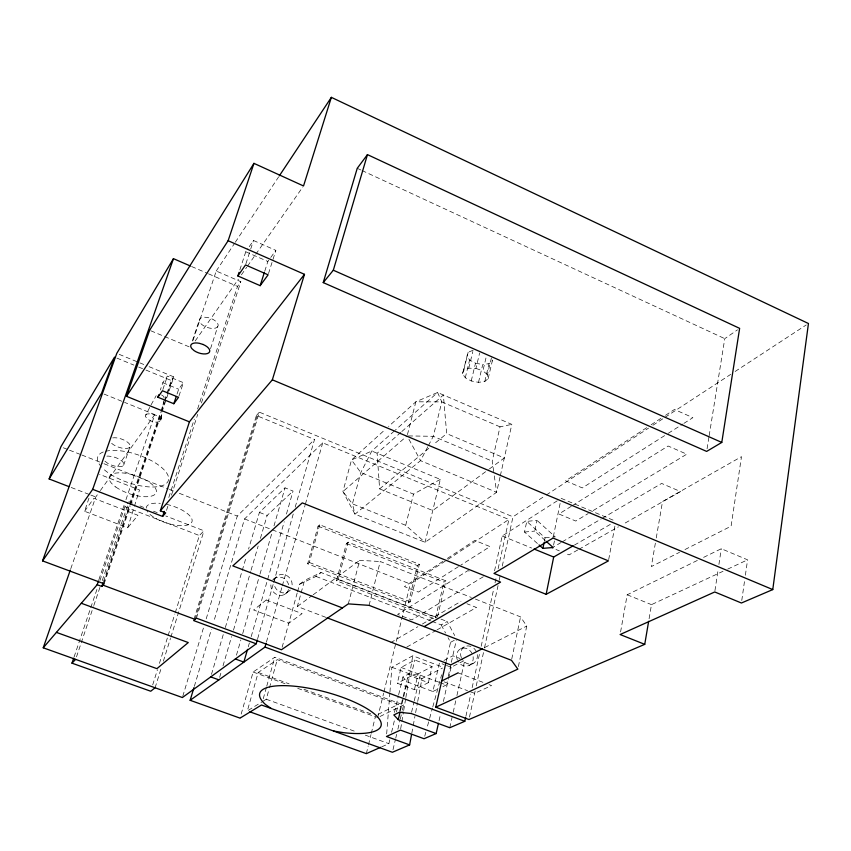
<?xml version="1.0" encoding="UTF-8"?>
<svg xmlns="http://www.w3.org/2000/svg" width="851" height="851" viewBox="0 0 851 851"><rect width="100%" height="100%" fill="white"/><g stroke="black" fill="none" stroke-linecap="round" stroke-linejoin="round"><path stroke-width="0.64" stroke-dasharray="4.25 3.19" d="M386.673 733.87L389.832 693.384M389.939 692.076L391.875 667.269L412.746 655.77L442.382 667.024M163.637 400.821L162.584 408.416M741.764 600.487L744.455 581.658M745.38 575.233L747.582 559.83L721.297 548.725L702.245 558.043M149.691 407.374L145.266 416.309C148.212 420.947 155.648 423.851 160.626 421.054L161.733 414.043M714.946 590.658L718.127 569.691M718.914 564.447L721.297 548.725M160.754 420.373L161.679 414.352L160.722 420.011M707.064 448.785L708.957 436.988M709.17 435.68L724.765 338.655L737.509 329.826M400.683 728.818L403.48 711.861M403.693 710.553L405.64 698.809M405.853 697.512L412.746 655.77M649.09 618.73L651.483 604.646L723.02 571.287M655.366 543.161L651.334 566.585L679.492 552.32M656.259 537.96L662.525 501.526L741.487 456.657L731.094 526.184L684.183 549.948M620.581 631.963L627.187 594.775L697.48 560.383M411.788 733.243L413.001 726.765M413.235 725.477L414.926 716.404M415.628 712.627L417.479 702.703M417.703 701.458L421.958 678.587L442.477 668.078M608.688 559.586L615.082 525.099M553.32 536.779L560.362 502.175M553.575 545.151L555.012 538.077M518.387 666.588L526.737 626.07L520.546 616.879L472.55 597.934M544.353 541.332L545.076 537.811L526.769 521.376L524.503 532.045L538.087 544.087M511.749 659.036L520.546 616.879M545.246 540.481L534.758 531.088L537.002 520.365L526.769 521.376M469.465 717.042L475.166 690.852M476.252 685.842L484.251 649.047M484.527 647.76L498.058 585.52M499.186 580.329L500.303 575.148M502.281 566.075L512.993 516.802L545.204 495.729M494.548 570.84L502.186 536.013L558.926 499.75M465.933 716.127L470.741 694.129M472.145 687.661L480.06 651.44M481.187 646.26L493.91 588.052M495.037 582.871L496.452 576.404M498.143 568.649L508.887 519.482L322.72 442.839L244.567 518.929L213.739 621.666M449.764 727.733L452.062 717.404M453.211 712.244L456.083 699.331M456.923 695.554L464.752 660.323L451.126 667.237L445.286 665.025M500.037 477.049L496.612 492.303L425.053 542.289L354.984 514.174L342.921 491.548L351.506 459.965L384.663 430M500.324 475.773L511.834 424.383L437.584 392.492L415.862 401.789L388.556 426.468M442.945 686.608L446.296 684.981L447.158 681.172M448.307 676.088L451.179 663.397M451.328 662.312L456.296 640.356M439.031 720.744L440.488 714.34M443.382 701.522L448.296 679.747M448.583 678.492L451.126 667.237M446.147 661.653L450.541 642.335L448.051 637.697M493.697 471.582L492.218 461.136L500.026 426.83L511.834 424.383M438.861 682.172L420.277 675.162L408.48 674.088L402.906 677.024L407.246 681.917L432.861 691.523L439.456 662.801L444.126 664.578M428.361 682.651L432.085 666.588L414.788 660.025L401.129 667.45L397.321 683.268L414.416 689.661L428.361 682.651L410.969 676.109L397.321 683.268M437.52 616.73L445.892 580.861L348.123 542.172L346.41 543.512L336.475 580.797L435.276 619.145M473.124 350.25L468.135 352.293L462.497 373.749L465.284 377.77L471.241 380.961L478.496 382.344L484.793 381.482L488.155 378.631L487.463 374.663L491.389 358.005M414.416 689.661L418.139 673.864L432.085 666.588M488.155 378.631L492.357 360.739L491.687 356.729M411.576 712.234L413.98 702.011M414.277 700.735L420.277 675.162M435.574 617.869L443.945 582.084L445.892 580.861M393.002 749.71L395.428 739.476M395.736 738.2L396.64 734.37M397.864 729.254L399.981 720.308M400.289 719.031L402.108 711.362M402.406 710.074L403.619 704.968L274.809 657.259L253.13 672.013L240.035 718.127M487.463 374.663L482.911 370.855L486.261 356.739M410.969 676.109L414.788 660.025M484.793 381.482L489.006 363.654L492.357 360.739M381.748 746.816L388.864 743.668L389.779 739.87M391.588 732.275L394.619 719.616M396.428 712.01L398.247 704.415L277.266 659.642L258.193 672.503L247.343 710.915L261.81 701.99M399.683 711L408.48 674.088M400.364 710.84L407.246 681.917M478.496 382.344L482.73 364.558L489.006 363.654M471.241 380.961L475.507 363.196L469.592 359.994L466.837 355.931M462.497 373.749L463.784 370.174L468.784 368.175L475.932 368.43L479.624 353.027M394.428 712.425L398.364 695.99M398.662 694.724L402.906 677.024M440.307 479.4L413.49 494.112L360.824 472.56L351.506 459.965L371.791 451.051L440.307 479.4L425.053 542.289L405.693 525.312L352.431 503.845L342.921 491.548L407.108 435.903M465.284 377.77L469.592 359.994M468.784 368.175L472.816 351.527M377.663 717.638L383.62 693.225M383.939 691.937L410.278 583.999L446.839 560.075M463.784 370.174L468.135 352.293M408.352 602.976L417.447 565.585L419.341 564.309L319.721 524.769L318.061 526.173L307.647 563.788L408.352 602.976L410.246 601.785L419.341 564.309M366.324 753.646L368.185 746.029M368.494 744.753L370.983 734.594M371.291 733.328L375.334 716.829M405.693 525.312L413.49 494.112M369.068 605.348L380.237 561.511L471.316 597.445M407.438 434.638L415.862 401.789L441.818 401.906L500.026 426.83M348.304 603.88L359.675 560.352L380.237 561.511M336.475 580.797L338.177 579.542L348.123 542.172M307.647 563.788L309.307 562.468L319.721 524.769M325.805 617.326L297.361 606.486L300.797 594.062M301.137 592.817L304.573 580.403L321.061 572.532L436.042 617.198M424.734 736.189L425.787 732.36M427.532 725.988L429.287 719.606M429.638 718.329L432.457 708.106M432.808 706.83L441.616 674.8M262.927 701.298L266.267 699.235L269.107 689.023M269.459 687.746L277.266 659.642M282.128 647.239L297.169 593.051M297.52 591.785L299.605 584.243L304.573 580.403M263.246 698.724L266.395 687.417M266.746 686.151L274.809 657.259M266.459 641.973L281.968 587.084M282.33 585.807L305.052 505.388M305.413 504.111L322.72 442.839M257.651 638.697L273.331 583.775M273.692 582.499L293.372 513.536M295.201 507.153L314.519 439.467L256.406 415.533L194.017 619.294M248.269 646.792L249.375 642.962M251.205 636.58L284.245 521.695M286.447 514.036L293.052 491.059L285.032 487.836L259.427 512.398L248.566 549.086M236.45 655.174L240.865 639.963M242.705 633.623L259.629 575.308M260.002 574.042L271.777 533.471M273.99 525.865L285.032 487.836M219.643 677.311L221.515 670.939M223.015 665.844L231.61 636.527M233.482 630.155L250.683 571.521M251.056 570.244L258.161 546.034M260.406 538.385L267.14 515.44L293.052 491.059M211.474 674.375L223.462 633.878M225.334 627.549L246.322 556.682M194.336 686.353L211.463 629.272M182.774 696.256L203.889 626.464M206.197 618.858L237.291 516.068L314.519 439.467M195.028 619.358L257.874 413.863M196.421 618.134L259.353 412.171L512.993 516.802M88.961 498.154L84.6 511.27L127.693 527.78L133.65 508.717M134.426 506.217L139.511 489.953L99.599 474.369M152.701 684.906L157.446 669.716M159.424 663.386L167.732 636.803M168.126 635.537L174.849 614.018M175.242 612.752L199.368 535.534L203.985 530.79L165.807 515.983M155.095 687.768L161.403 667.514M163.371 661.184L170.466 638.399M170.86 637.133L203.985 530.79M264.778 271.15L267.852 261.47L270.033 258.449M268.501 273.596L275.852 250.385L253.481 240.493L248.577 247.662M245.928 263.725L250.3 250.268M250.705 249.045L253.481 240.493M166.519 510.387L168.572 504.069M171.445 495.218L197.719 414.363M201.421 402.991L240.833 281.702L216.228 271.022L192.762 341.198M239.844 269.916L245.769 251.758L247.875 248.694M168.806 497.484L194.315 419.118M197.613 409.001L237.525 286.404L240.833 281.702M210.537 348.633L217.728 326.678A9.872 4.851 19.1 0 0 206.75 317.38A9.872 4.851 19.1 0 0 201.698 324.422A9.872 4.851 19.1 0 0 217.728 326.678M178.933 396.087L183.401 382.663L167.424 376.078L162.828 382.695L160.36 389.971M192.337 340.985L199.687 319.019M177.051 394.045L178.667 389.205L183.401 382.663M104.141 583.797L130.32 506.047M130.735 504.792L161.552 413.246M161.977 411.99L173.795 376.876L148.329 366.366M74.101 656.908L97.386 588.084M99.918 580.573L124.895 506.739L128.076 502.675M76.484 656.876L93.387 606.806M93.801 605.55L100.141 586.775M102.258 580.52L127.607 505.409M103.524 581.435L160.679 411.884M161.105 410.629L164.062 401.832M164.488 400.576L166.605 394.3M167.03 393.045L171.264 380.482L173.795 376.876M103.407 583.871L129.703 505.824M130.129 504.569L161.073 412.671M161.499 411.416L164.466 402.597M164.892 401.342L167.019 395.045M167.434 393.79L172.53 378.684M162.871 389.513L167.424 376.078M98.865 579.722L124.278 504.664M125.969 499.665L154.786 414.597L124.565 402.374M123.608 465.327L129.873 447.052M70.771 568.745L95.769 496.973L99.61 491.633M164.062 397.981L163.871 396.502L161.467 394.864M427.819 446.743L420.532 460.668L354.984 514.174L352.431 503.845L360.824 472.56L371.791 451.051L394.385 430.946M428.425 445.584L433.287 436.308L441.818 401.906L437.584 392.492L395.364 430.074M151.084 404.863L156.18 395.683M216.228 271.022L234.589 243.322M235.323 242.216L278.596 176.934M195.209 340.964L238.386 279.181M241.418 274.841L246.716 267.257M247.471 266.172L255.045 255.332M255.811 254.247L302.765 187.05M84.6 511.27L93.876 498.282L137.936 515.291L127.693 527.78M100.375 490.559L154.786 414.597M270.767 257.438L275.852 250.385M256.406 415.533L259.353 412.171M400.853 432.382L377.131 453.253L379.61 488.878L432.755 510.536L488.283 469.752M401.842 431.51L443.371 394.981L446.679 433.616L433.467 444.509M379.61 488.878L429.404 447.849M272.788 579.808L275.958 577.212M284.319 594.647L290.234 590.041A9.627 8.712 51.8 0 1 280.639 592.307A9.627 8.712 51.8 0 1 274.065 583.839M273.682 579.116L275.469 577.733L278.82 576.957L282.33 577.584A9.574 8.68 51.8 0 1 288.84 585.967M299.605 584.243L315.998 576.414L321.061 572.532M297.361 606.486L312.147 595.54M313.2 594.753L359.675 560.352M489.357 468.965L504.313 457.976L446.679 433.616M145.489 414.937L146.872 414.033C151.914 413.256 158.275 415.022 160.882 419.692M442.924 561.341L404.438 586.584L418.437 592.073L459.817 565.777M447.318 558.447L474.805 540.417L490.016 546.587L460.934 565.064M646.686 427.67L565.628 480.847L582.329 487.921L667.184 433.989M651.132 424.766L661.121 418.203M665.567 415.288L674.449 409.469L692.863 417.671L683.938 423.351M447.945 559.352L508.887 519.482M546.31 495.005L648.505 428.149M652.94 425.245L664.057 417.979M665.163 417.245L730.701 374.376M735.136 371.472L806.227 324.965M668.301 433.287L682.821 424.053M571.276 506.302L558.884 514.004L575.787 521.046L588.232 513.547M572.393 505.6L668.12 446.02L686.768 454.189L589.36 512.866M483.304 576.755L411.746 619.858L397.608 614.401L467.933 570.617L470.305 571.564M390.662 642.686L417.862 626.698M422.394 624.028L460.934 601.38M561.139 542.491L552.001 547.863L559.33 550.863M562.277 541.821L601.104 519.004M602.253 518.333L661.631 483.432L680.534 491.57L623.038 524.227M574.382 545.108L611.188 523.908M432 621.358L441.212 624.921L447.169 621.517L454.7 635.559M406.81 647.058L435.882 630.538M437.031 629.889L476.464 607.486L466.912 603.731M577.786 549.937L569.096 554.873L565.436 553.373M578.882 549.31L618.443 526.843M450.541 642.335L454.572 640.154M460.519 648.877L464.582 646.739M443.935 660.461L452.902 655.791L460.019 658.504M484.644 647.568L526.737 626.07M469.337 665.333L473.454 663.28M378.025 714.383L398.247 704.415M380.025 716.489L403.619 704.968M432.861 691.523L438.456 688.799M727.701 569.106L747.582 559.83M524.503 532.045L534.758 531.088M545.076 537.811L555.246 536.896L537.002 520.365M408.416 435.925L433.287 436.308L492.218 461.136M475.507 363.196L482.73 364.558M475.932 368.43L482.911 370.855M266.267 699.235L356.665 731.998M365.334 735.136L388.864 743.668M258.193 672.503L289.095 683.832M303.935 689.267L370.696 713.744M253.13 672.013L285.34 683.81M297.722 688.353L376.44 717.191M401.129 667.45L418.139 673.864M440.105 682.64L446.296 684.981M391.875 667.269L421.958 678.587M444.031 681.811L467.497 690.672M470.305 691.725L474.613 693.352L491.559 685.587L489.08 684.651M458.072 672.864L484.123 682.757M71.229 487.495L89.642 494.612M90.866 495.08L95.769 496.973M440.988 619.124L447.169 621.517M338.177 579.542L437.223 618.007M128.873 501.654L132.565 503.09M139.958 505.951L143.649 507.387M153.499 511.206L157.19 512.642M315.998 576.414L430.829 620.9M124.895 506.739L199.368 535.534M309.307 562.468L410.246 601.785M63.346 447.764L68.282 449.7M69.516 450.19L80.622 454.54M81.856 455.03L102.822 463.263M104.056 463.752L168.211 488.942M169.445 489.421L174.381 491.367M179.316 493.303L237.291 516.068M244.567 518.929L410.278 583.999M346.41 543.512L443.945 582.084M259.427 512.398L267.14 515.44M318.061 526.173L417.447 565.585M104.067 394.077L123.363 401.885M627.187 594.775L651.483 604.646M502.186 536.013L531.609 548.023M116.949 358.122L133.852 365.079M138.67 367.068L144.713 369.547M145.915 370.047L171.264 380.482M162.828 382.695L178.667 389.205M119.214 354.356L138.628 362.366M139.841 362.866L147.117 365.866M150.861 330.794L189.475 346.963M561.149 498.335L615.794 521.259M191.592 266.512L207.304 273.32M208.516 273.841L237.525 286.404M245.769 251.758L267.852 261.47M357.239 168.307L360.856 169.977M362.058 170.54L724.765 338.655M104.939 461.199L107.609 463.231A10.723 4.234 18.9 0 0 123.629 465.295A10.723 4.234 18.9 0 0 112.226 456.593L108.439 456.104A10.723 4.234 18.9 0 0 106.332 456.232M408.937 439.276L420.532 460.668L496.612 492.303L494.186 475.06M441.212 624.921L445.562 633.048M166.636 504.366A23.934 9.031 17.7 0 1 191.911 519.142A23.934 9.031 17.7 0 1 173.402 524.79A23.934 9.031 17.7 0 1 146.776 510.44M146.223 508.164A23.934 9.031 17.7 0 1 160.318 503.345M105.481 451.307A37.231 14.701 18.6 0 1 158.573 465.093A37.231 14.701 18.6 0 1 154.829 486.942A37.231 14.701 18.6 0 1 102.588 468.178M101.631 467.178A37.231 14.701 18.6 0 1 104.407 451.594M112.736 437.893A10.659 4.329 19 0 1 127.735 442.329A10.659 4.329 19 0 1 126.001 448.477A10.659 4.329 19 0 1 111.3 442.977M473.145 656.717A9.34 8.053 62.1 0 1 467.859 665.929A9.34 8.053 62.1 0 1 457.806 660.929M457.295 659.823A9.34 8.053 62.1 0 1 460.965 648.653A9.34 8.053 62.1 0 1 471.997 653.291M477.273 654.632A9.382 8.085 62 0 1 471.965 663.876A9.382 8.085 62 0 1 461.88 658.844M461.359 657.738A9.382 8.085 62 0 1 462.508 648.419A9.382 8.085 62 0 1 470.901 646.462M473.879 648.313A9.382 8.085 62 0 1 476.113 651.185M288.574 589.509A9.574 8.68 51.8 0 1 277.426 594.828A9.574 8.68 51.8 0 1 271.182 582.85M274.341 580.265A9.627 8.712 51.8 0 1 285.521 574.978A9.627 8.712 51.8 0 1 291.819 586.977M266.235 599.987L253.63 609.986L288.787 623.251L302.105 613.624L266.235 599.987M115.821 487.027A24.722 9.542 18.4 0 0 155.531 493.825A24.722 9.542 18.4 0 0 126.927 473.486A24.722 9.542 18.4 0 0 115.821 487.027"/><path stroke-width="1.28" d="M648.653 621.294L644.739 644.345L620.124 634.527L714.755 591.966L741.402 603.008L772.772 589.583L808.45 323.508L331.358 97.354L279.33 175.838M721.786 442.435L739.625 328.358L367.451 154.616L357.239 168.307L323.242 282.596L706.638 451.413L721.786 442.435L333.315 270.214L323.242 282.596M193.954 687.619L190.145 700.299L240.035 718.127L261.491 705L392.396 752.263L409.618 744.902L411.554 734.541M546.14 594.317L608.454 560.873L553.054 538.066L493.974 573.425L546.14 594.317L553.682 557.033L573.234 545.768M546.225 541.353L553.097 547.501L542.906 548.363L544.108 542.502M438.456 723.307L436.137 733.551L398.268 719.648L393.822 714.946L399.385 712.276L411.278 713.521L449.764 727.733L464.806 721.297L465.657 717.414M644.739 644.345L468.933 719.531L435.765 707.192L445.86 662.865M398.268 719.648L400.066 712.096M190.145 700.299L265.023 647.079L266.097 643.25M70.335 570L43.241 647.802L182.391 697.533L256.194 643.803L257.289 639.973M247.535 649.345L243.865 662.11L235.344 658.982M333.315 270.214L367.451 154.616M43.241 647.802L97.163 584.722L101.833 586.456L104.141 583.797L42.55 560.883L92.695 489.336L162.626 516.44L165.7 512.908L160.339 510.834L272.352 379.823L304.477 274.33L228.132 240.716L126.544 396.332L189.422 421.851L304.477 274.33M331.358 97.354L303.53 185.965L253.949 163.36L149.638 330.273L126.544 396.332M239.057 272.331L237.865 275.958L260.161 285.659L264.395 272.352M160.339 510.834L189.422 421.851M162.626 516.44L164.275 511.387M228.132 240.716L253.949 163.36M158.722 394.821L157.892 397.236L173.817 403.736L176.242 396.47M155.095 687.768L150.723 691.235L71.984 663.163L73.675 658.163M101.833 586.456L103.109 582.69M97.163 584.722L98.439 580.967M92.695 489.336L173.455 258.661L190.379 265.991M42.55 560.883L116.789 353.356L173.455 258.661M49.145 478.964L60.878 446.796L114.534 357.122L101.652 393.098L49.145 478.964L68.782 486.549M237.865 275.958L245.535 264.938L268.108 274.82L260.161 285.659M157.892 397.236L162.456 390.737L178.529 397.311L173.817 403.736M71.984 663.163L75.643 659.376M424.181 626.623L500.579 582.105L302.296 502.877L232.802 565.883L342.41 607.933M482.304 648.77L450.743 664.897L327.05 617.794M441.743 680.949L458.072 672.864M435.765 707.192L517.865 669.12L511.483 660.312L369.068 605.348L348.304 603.88L281.426 649.77L196.421 618.134L193.634 620.56L256.194 643.803M380.557 747.338L366.324 753.646L249.822 711.808M436.137 733.551L424.032 738.732L400.47 730.115L386.471 736.477L409.618 744.902M333.571 731.02L343.602 732.679A62.783 18.35 14.9 0 0 376.27 715.563A62.783 18.35 14.9 0 0 295.318 686.3A62.783 18.35 14.9 0 0 265.374 704.405L271.235 708.521M56.421 632.389L156.914 668.652L188.273 642.558L81.313 603.263M210.729 676.907L218.898 679.864M102.982 585.137L195.028 619.358M265.023 647.079L464.806 721.297M534.066 549.023L553.682 557.033M272.352 379.823L772.772 589.583M539.045 544.948L542.906 548.363M203.091 344.474L199.368 343.304A9.957 4.734 18.9 0 0 191.815 348.591L194.156 350.676A9.957 4.734 18.9 0 0 208.623 352.963A9.957 4.734 18.9 0 0 203.091 344.474"/></g></svg>
